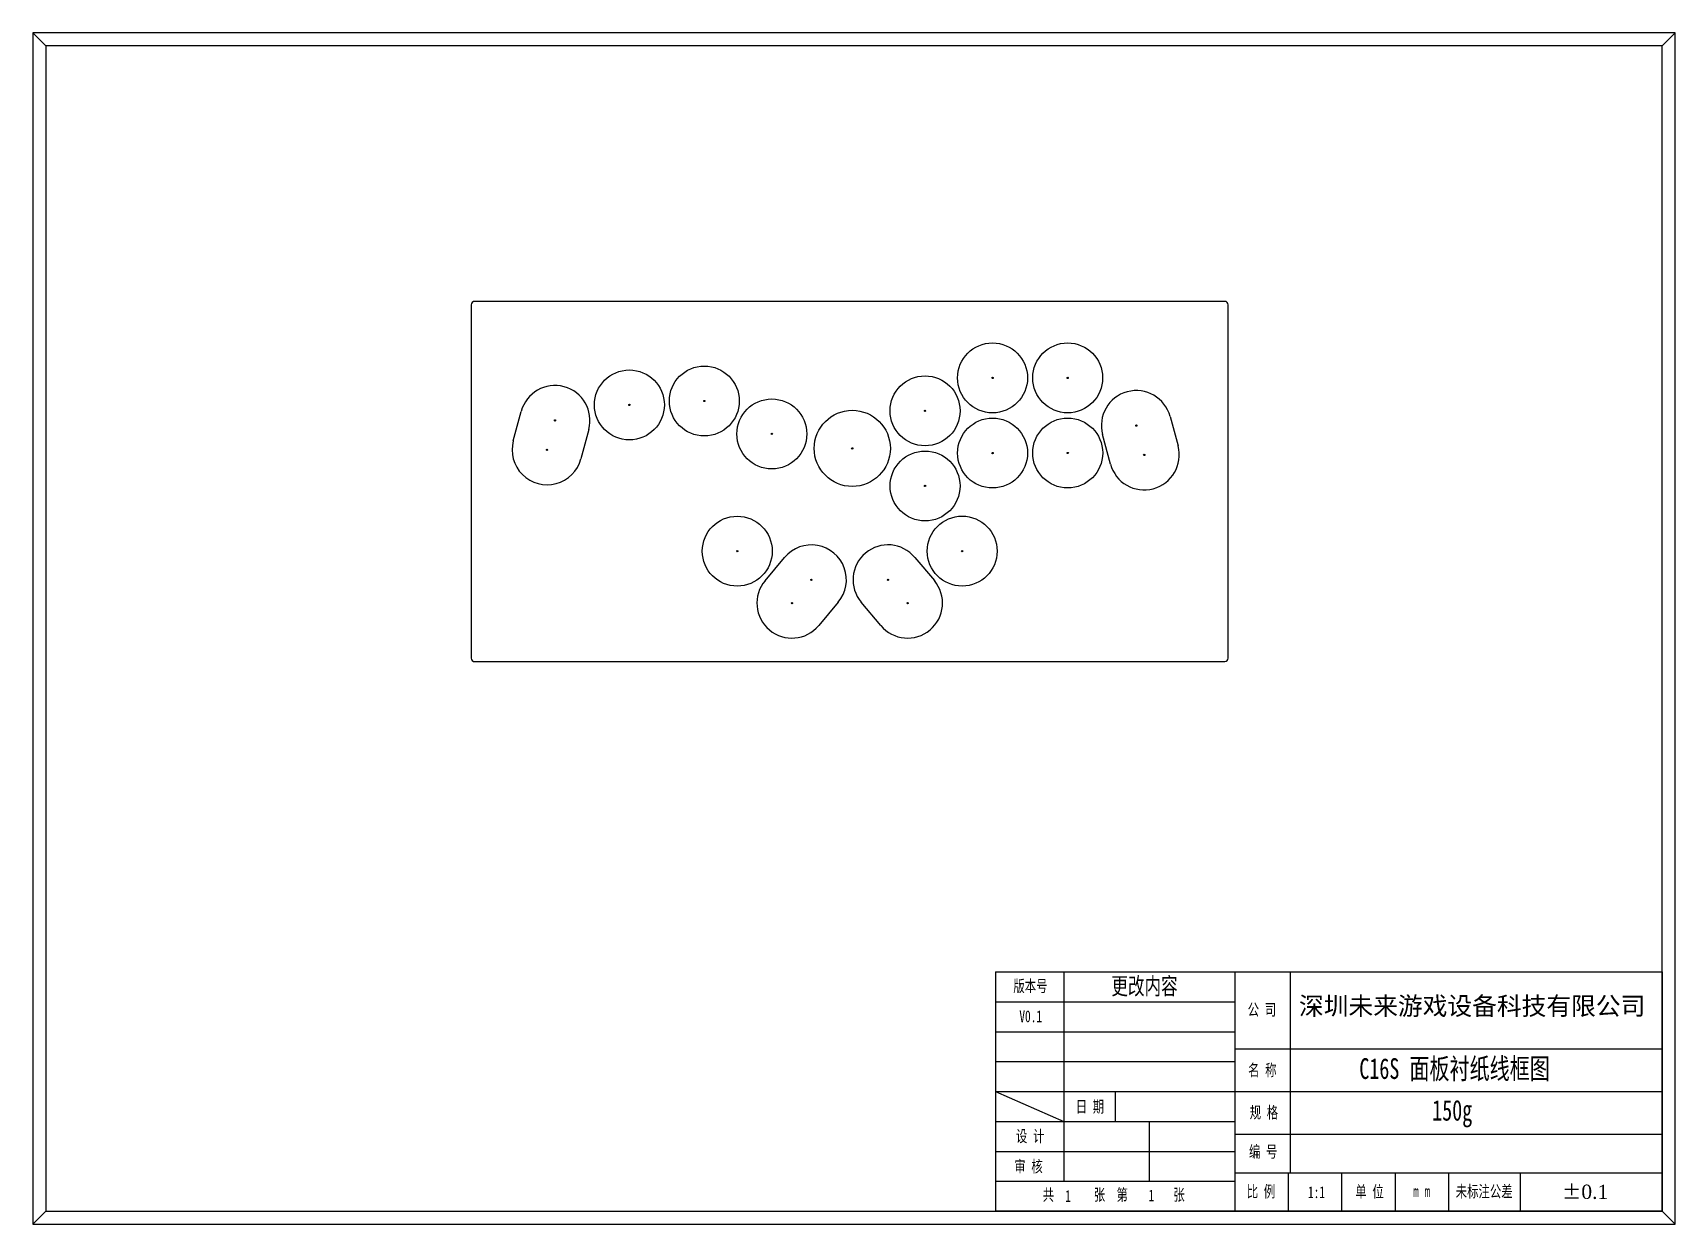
# Model space of a CAD drawing. Header units: millimetres. Extents: x 2059 to 2693, y 34 to 494.
import ezdxf

# ---------------------------------------------------------------- set-up
doc = ezdxf.new("R2010")
doc.units = ezdxf.units.MM
doc.layers.add('02___PRT_ALL_AXES', color=7, linetype='Continuous')
doc.styles.add('ACISOGDT', font='times.ttf')
doc.styles.add('样式 1', font='SimSun.ttf', dxfattribs={"width": 0.71})

msp = doc.modelspace()

# ---------------------------------------------------------------- hatches: boundary and pattern name
h = msp.add_hatch(color=256)
h.dxf.hatch_style = 1
h.paths.add_polyline_path([(2318.42, 352.17, 1), (2317.92, 352.17, 1)])
h.paths.add_polyline_path([(2344.48, 339.45, 1), (2343.98, 339.45, 1)])
h.paths.add_polyline_path([(2375.04, 333.88, 1), (2375.54, 333.88, 1)])
h.paths.add_polyline_path([(2330.64, 294.21, 1), (2331.14, 294.21, 1)])
h.paths.add_polyline_path([(2359.78, 283.12, 1), (2359.28, 283.12, 1)])
h.paths.add_polyline_path([(2351.73, 274.12, 1), (2352.23, 274.12, 1)])
h.paths.add_polyline_path([(2388.82, 283.13, 1), (2389.32, 283.13, 1)])
h.paths.add_polyline_path([(2396.88, 274.13, 1), (2396.38, 274.13, 1)])
h.paths.add_polyline_path([(2403.14, 319.37, 1), (2403.64, 319.37, 1)])
h.paths.add_polyline_path([(2417.47, 294.22, 1), (2417.97, 294.22, 1)])
h.paths.add_polyline_path([(2429.7, 332.09, 1), (2429.2, 332.09, 1)])
h.paths.add_polyline_path([(2403.13, 348.37, 1), (2403.63, 348.37, 1)])
h.paths.add_polyline_path([(2429.19, 361.09, 1), (2429.69, 361.09, 1)])
h.paths.add_polyline_path([(2458.7, 332.1, 1), (2458.2, 332.1, 1)])
h.paths.add_polyline_path([(2458.69, 361.1, 1), (2458.19, 361.1, 1)])
h.paths.add_polyline_path([(2487.75, 331.34, 1), (2488.25, 331.34, 1)])
h.paths.add_polyline_path([(2485.2, 342.69, 1), (2484.7, 342.69, 1)])
h = msp.add_hatch(color=256)
h.dxf.hatch_style = 1
h.paths.add_polyline_path([(2260.77, 344.67, 1), (2260.27, 344.67, 1)])
h.paths.add_polyline_path([(2257.23, 333.32, 1), (2257.73, 333.32, 1)])
h.paths.add_polyline_path([(2289.49, 350.66, 1), (2288.99, 350.66, 1)])

# ---------------------------------------------------------------- linework, layer by layer
for p, q in [((2063.95, 489.33), (2058.95, 494.33)), ((2687.95, 489.33), (2692.95, 494.33)), ((2430.55, 131.73), (2430.55, 39.33)), ((2456.95, 131.73), (2456.95, 50.88)), ((2522.95, 131.73), (2522.95, 39.33)), ((2544.4, 54.18), (2544.4, 131.73)), ((2430.55, 120.18), (2522.95, 120.18)), ((2430.55, 108.63), (2522.95, 108.63)), ((2522.95, 102.03), (2687.95, 102.03)), ((2430.55, 97.08), (2522.95, 97.08)), ((2430.55, 85.53), (2456.95, 73.98)), ((2476.75, 85.53), (2476.75, 73.98)), ((2430.55, 73.98), (2522.95, 73.98)), ((2489.95, 73.98), (2489.95, 50.88)), ((2522.95, 69.03), (2687.95, 69.03)), ((2430.55, 62.43), (2522.95, 62.43)), ((2430.55, 50.88), (2522.95, 50.88)), ((2522.95, 54.18), (2687.95, 54.18)), ((2543.58, 54.18), (2543.58, 39.33)), ((2564.2, 54.18), (2564.2, 39.33)), ((2584.83, 54.18), (2584.83, 39.33)), ((2605.45, 54.18), (2605.45, 39.33)), ((2633.08, 54.18), (2633.08, 39.33)), ((2063.95, 39.33), (2058.95, 34.33)), ((2687.95, 39.33), (2692.95, 34.33))]:
    msp.add_line(p, q)
at = {"lineweight": 25}
for p, q in [((2692.95, 494.33), (2058.95, 494.33)), ((2058.95, 494.33), (2058.95, 34.33)), ((2687.95, 489.33), (2063.95, 489.33)), ((2063.95, 489.33), (2063.95, 39.33)), ((2687.95, 39.33), (2687.95, 489.33)), ((2692.95, 34.33), (2692.95, 494.33)), ((2430.55, 131.73), (2687.95, 131.73)), ((2687.95, 131.73), (2687.95, 39.33)), ((2430.55, 85.53), (2687.95, 85.53)), ((2063.95, 39.33), (2687.95, 39.33)), ((2687.95, 39.33), (2430.55, 39.33)), ((2058.95, 34.33), (2692.95, 34.33))]:
    msp.add_line(p, q, dxfattribs=at)
for centre in [(2429.44, 361.09), (2458.44, 361.1), (2289.24, 350.66), (2318.17, 352.17), (2260.52, 344.67), (2403.38, 348.37), (2484.95, 342.69), (2344.23, 339.45), (2257.48, 333.32), (2375.29, 333.88), (2429.45, 332.09), (2458.45, 332.1), (2488, 331.34), (2403.39, 319.37), (2330.89, 294.21), (2417.72, 294.22), (2359.53, 283.12), (2389.07, 283.13), (2351.98, 274.12), (2396.63, 274.13)]:
    msp.add_circle(centre, 0.25)
at = {"layer": '02___PRT_ALL_AXES', "color": 7, "linetype": 'Continuous'}
for p, q in [((2228.21, 389.34), (2228.21, 252.85)), ((2519.1, 390.64), (2229.51, 390.64)), ((2520.4, 252.86), (2520.4, 389.34)), ((2244.44, 336.81), (2247.48, 348.16)), ((2497.99, 346.19), (2501.04, 334.84)), ((2273.56, 341.17), (2270.52, 329.82)), ((2474.96, 327.84), (2471.92, 339.19)), ((2341.63, 282.79), (2349.18, 291.79)), ((2399.41, 291.81), (2406.97, 282.81)), ((2369.87, 274.45), (2362.32, 265.44)), ((2386.29, 265.45), (2378.73, 274.45)), ((2229.51, 251.55), (2519.1, 251.56))]:
    msp.add_line(p, q, dxfattribs=at)
for centre, radius in [((2429.44, 361.09), 13.5), ((2458.44, 361.1), 13.5), ((2289.24, 350.66), 13.5), ((2318.17, 352.17), 13.5), ((2403.38, 348.37), 13.5), ((2344.23, 339.45), 13.5), ((2375.29, 333.88), 14.7), ((2429.45, 332.09), 13.5), ((2458.45, 332.1), 13.5), ((2403.39, 319.37), 13.5), ((2330.89, 294.21), 13.5), ((2417.72, 294.22), 13.5)]:
    msp.add_circle(centre, radius, dxfattribs=at)
for centre, radius, start, end in [((2229.51, 389.34), 1.3, 90, 180), ((2519.1, 389.34), 1.3, 0, 90), ((2260.52, 344.67), 13.5, 345.0024, 165.0024), ((2484.95, 342.69), 13.5, 15.01561, 195.01561), ((2257.48, 333.32), 13.5, 165.0024, 345.0024), ((2488, 331.34), 13.5, 195.01561, 15.01561), ((2359.53, 283.12), 13.5, 320.01561, 140.01561), ((2389.07, 283.13), 13.5, 40.00899, 220.00899), ((2351.98, 274.12), 13.5, 140.0156, 320.0156), ((2396.63, 274.13), 13.5, 220.00899, 40.00899), ((2229.51, 252.85), 1.3, 180, 270.00357), ((2519.1, 252.86), 1.3, 270.00357, 0)]:
    msp.add_arc(centre, radius, start, end, dxfattribs=at)

# ---------------------------------------------------------------- texts
for s, width, gutter_width, insert, char_height, attachment_point, style in [('版本号', 19.8, 20.62, (2444.07, 126.03), 4.538, 5, '样式 1'), ('更改内容', 41.6863, 20.62, (2488.11, 125.9), 6.6, 5, '样式 1'), ('{\\fSimSun|b0|i0|c134|p2;深圳未来游戏设备科技有限公司}', 139.068, 27.5, (2547.75, 122.1), 7, 1, 'ACISOGDT'), ('V0.1', 19.8, 20.62, (2444.17, 114.55), 4.538, 5, '样式 1'), ('公 司 ', 24.4747, 20.62, (2533.43, 116.94), 4.538, 5, '样式 1'), ('名 称', 19.8, 20.62, (2533.57, 93.57), 4.538, 5, '样式 1'), ('C16S 面板衬纸线框图', 116.4652, 20.62, (2607.81, 93.96), 8, 5, '样式 1'), ('日 期', 19.8, 20.62, (2467.03, 79.47), 4.538, 5, '样式 1'), ('规 格', 19.8, 20.62, (2534.2, 77.23), 4.538, 5, '样式 1'), ('150g', 156.0945, 20.62, (2606.89, 76.99), 8, 5, '样式 1'), ('设 计', 19.8, 20.62, (2443.96, 68.07), 4.538, 5, '样式 1'), ('编 号', 19.8, 20.62, (2533.93, 62.09), 4.538, 5, '样式 1'), ('审 核', 19.8, 20.62, (2443.32, 56.4), 4.538, 5, '样式 1'), ('共       张  第        张', 82.5, 20.62, (2476.21, 45.44), 4.5375, 5, '样式 1'), ('1', 19.8, 20.62, (2458.61, 45.21), 4.54, 5, '样式 1'), ('1', 19.8, 20.62, (2490.77, 45.41), 4.54, 5, '样式 1'), ('比 例', 19.8, 20.62, (2533.08, 46.74), 4.538, 5, '样式 1'), ('1:1', 19.8, 20.62, (2554.5, 46.62), 4.538, 5, '样式 1'), ('单 位', 19.8, 20.62, (2574.97, 46.66), 4.538, 5, '样式 1'), ('m m', 19.8, 20.62, (2595.08, 47.03), 4.538, 5, '样式 1'), ('未标注公差', 24.1166, 20.62, (2619.22, 46.74), 4.538, 5, '样式 1'), ('\\A1;{\\Ftxt|c134;%%P}0.1', 44.0016, 27.5, (2649.26, 49.59), 5.5, 1, 'ACISOGDT')]:
    msp.add_mtext_dynamic_manual_height_columns(s, width=width, gutter_width=gutter_width, heights=[0], dxfattribs=dict(insert=insert, char_height=char_height, attachment_point=attachment_point, style=style))

doc.saveas('drawing.dxf')
